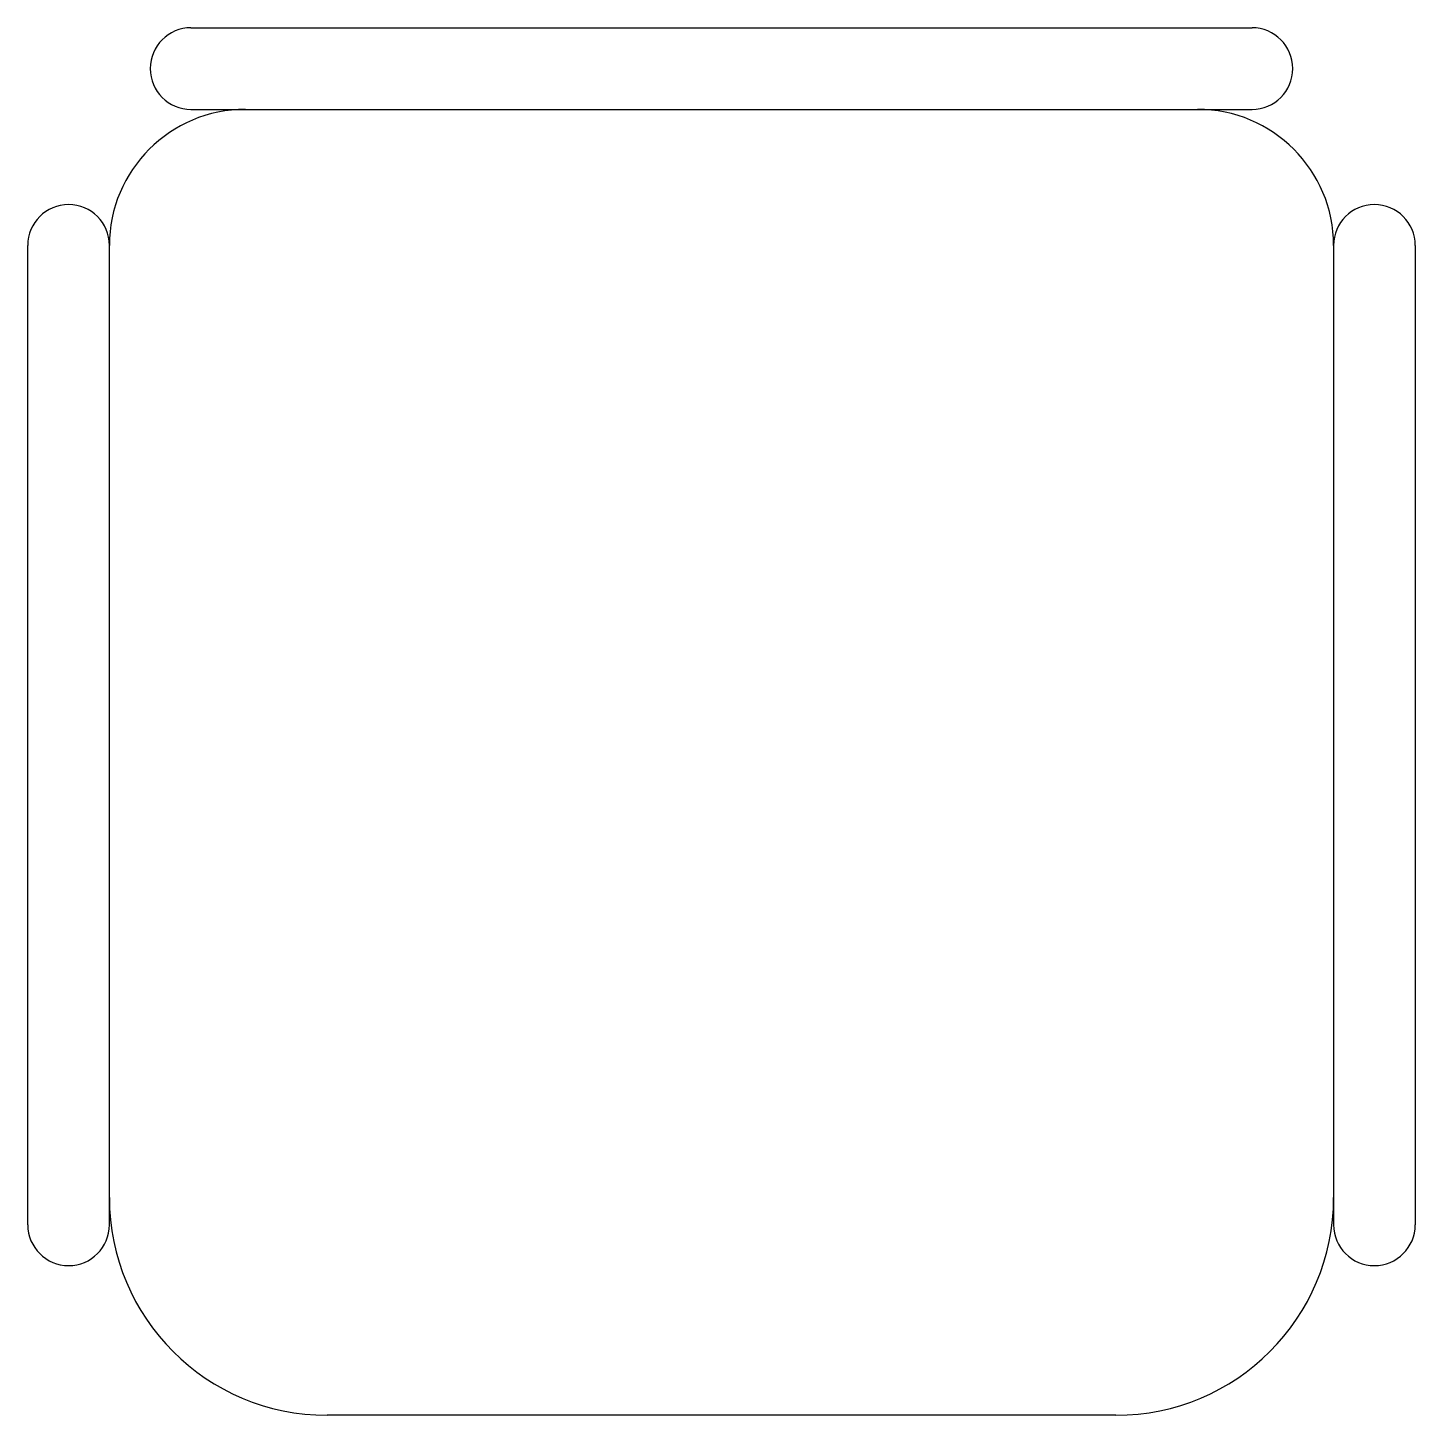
# Model space of a CAD drawing. Header units: millimetres. Extents: x 1481.4 to 1532.4, y 558.6 to 609.6.
import ezdxf

# ---------------------------------------------------------------- set-up
doc = ezdxf.new("R2010")
doc.units = ezdxf.units.MM

msp = doc.modelspace()

# ---------------------------------------------------------------- linework, layer by layer
for p, q in [((1487.417, 609.576), (1526.417, 609.576)), ((1487.417, 606.576), (1526.417, 606.576)), ((1481.417, 565.576), (1481.417, 601.576)), ((1484.417, 565.576), (1484.417, 601.576)), ((1529.417, 601.576), (1529.417, 565.576)), ((1532.417, 601.576), (1532.417, 565.576)), ((1521.417, 558.576), (1492.417, 558.576))]:
    msp.add_line(p, q)
for centre, radius, start, end in [((1487.417, 608.076), 1.5, 90, 270), ((1526.417, 608.076), 1.5, 270, 90), ((1489.417, 601.576), 5, 90, 180), ((1524.417, 601.576), 5, 0, 90), ((1482.917, 601.576), 1.5, 0, 180), ((1530.917, 601.576), 1.5, 0, 180), ((1492.417, 566.576), 8, 180, 270), ((1521.417, 566.576), 8, 270, 0), ((1482.917, 565.576), 1.5, 180, 0), ((1530.917, 565.576), 1.5, 180, 0)]:
    msp.add_arc(centre, radius, start, end)

doc.saveas('drawing.dxf')
